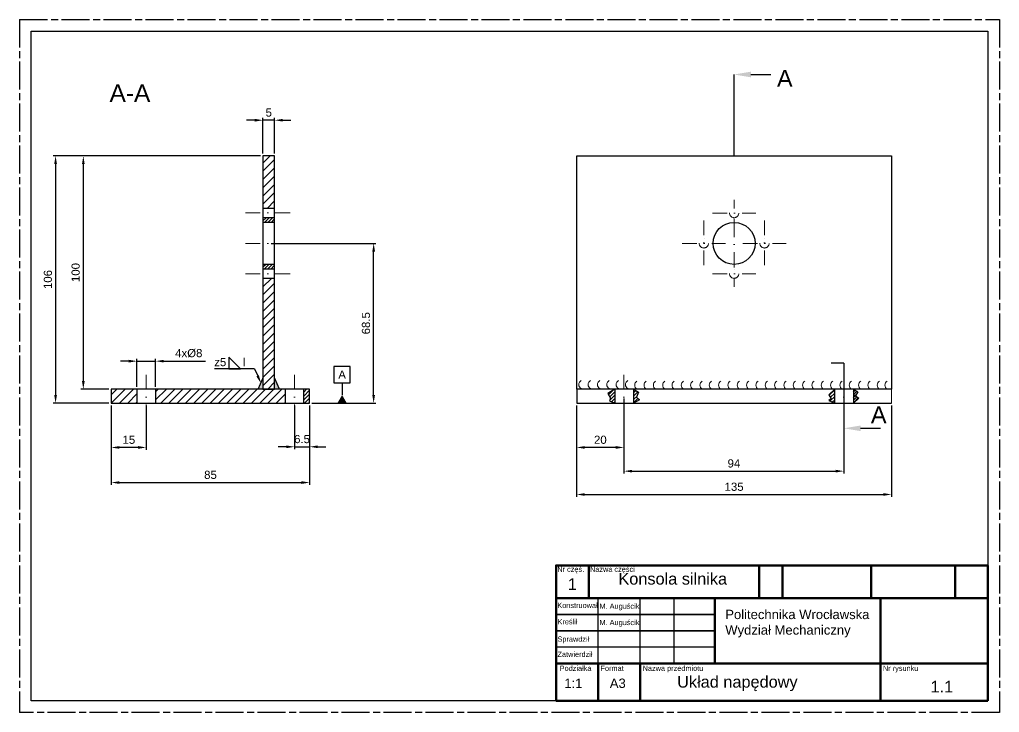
# Model space of a CAD drawing. Header units: millimetres. Extents: x -3183 to 3067, y 1033 to 2218.
# Drawn here: x -1399 to -979, y 1033.1 to 1330.1 of the extents above; entities that cross this region are included whole.
import ezdxf

# ---------------------------------------------------------------- set-up
doc = ezdxf.new("R2010")
doc.units = ezdxf.units.MM
for name, pattern in [('AM_ISO08W050', [18, 12, -1.5, 3, -1.5]), ('AUSGEZOGEN', [0]), ('KRESKAKROPKA2', [12.7, 6.35, -3.175, 0, -3.175])]:
    doc.linetypes.add(name, pattern=pattern)
for name, color, linetype, lineweight in [('AM_10', 7, 'AM_ISO08W050', 50), ('AM_5', 3, 'Continuous', 25), ('AM_8', 1, 'Continuous', 25), ('ciagla cienka', 7, 'Continuous', 25), ('ciagla normalna', 7, 'Continuous', 50), ('L2STAR', 7, 'AUSGEZOGEN', 20), ('oś', 7, 'KRESKAKROPKA2', 13)]:
    doc.layers.add(name, color=color, linetype=linetype, lineweight=lineweight)
doc.layers.add('niewidoczna', color=7, linetype='AM_ISO08W050', lineweight=30, plot=False)
doc.styles.get("Standard").update_dxf_attribs({"font": 'arial.ttf'})
doc.dimstyles.new('AM_ISO$0', dxfattribs={"dimtxt": 3.5, "dimasz": 3.5, "dimexe": 1, "dimexo": 1, "dimgap": 1.5, "dimtad": 1, "dimdsep": 46, "dimtxsty": 'Standard', "dimcen": 0, "dimclrd": 256, "dimclre": 256, "dimclrt": 2, "dimadec": 0, "dimazin": 2, "dimtp": 0.1, "dimtm": 0.1, "dimtfac": 0.71, "dimtdec": 3, "dimtmove": 0, "dimatfit": 3, "dimfxl": 1, "dimlwd": -1, "dimlwe": -1, "dimarcsym": 1})
pattern_1 = [(45, (-1872.4255, 66.046), (-1.767767, 1.767767), [])]
pattern_2 = [(45, (-1872.4255, 99.6501), (-0.7071068, 0.7071068), [])]
pattern_3 = [(45, (0, 0), (-1.767767, 1.767767), [])]
pattern_4 = [(45, (0, 0), (-0.7071068, 0.7071068), [])]

# ---------------------------------------------------------------- blocks, each defined once
blk = doc.blocks.new('*D171')
at = {"layer": 'AM_5', "linetype": 'ByBlock', "transparency": 16777216}
for p, q in [((-1298.17, 1286.93), (-1301.67, 1286.93)), ((-1294.67, 1272.65), (-1294.67, 1287.93)), ((-1289.67, 1286.93), (-1294.67, 1286.93)), ((-1289.67, 1272.65), (-1289.67, 1287.93)), ((-1286.17, 1286.93), (-1282.67, 1286.93))]:
    blk.add_line(p, q, dxfattribs=at)
at = {"layer": 'AM_5', "transparency": 16777216}
for points in [[(-1298.17, 1287.52), (-1298.17, 1286.35), (-1294.67, 1286.93)], [(-1286.17, 1287.52), (-1286.17, 1286.35), (-1289.67, 1286.93)]]:
    blk.add_solid(points, dxfattribs=at)
at = {"layer": 'Defpoints', "color": 0, "transparency": 16777216}
for p in [(-1294.67, 1286.93), (-1294.67, 1271.65), (-1289.67, 1271.65)]:
    blk.add_point(p, dxfattribs=at)
at = {"layer": 'AM_5', "color": 2, "transparency": 16777216, "insert": (-1292.17, 1290.21), "char_height": 3.5, "attachment_point": 5}
blk.add_mtext('5', dxfattribs=at)
blk = doc.blocks.new('*D172')
at = {"layer": 'AM_5', "linetype": 'ByBlock', "transparency": 16777216}
for p, q in [((-1281.18, 1164.65), (-1281.18, 1145.94)), ((-1274.67, 1164.65), (-1274.67, 1145.94)), ((-1284.68, 1146.94), (-1288.18, 1146.94)), ((-1281.18, 1146.94), (-1274.67, 1146.94)), ((-1271.17, 1146.94), (-1267.67, 1146.94))]:
    blk.add_line(p, q, dxfattribs=at)
at = {"layer": 'AM_5', "transparency": 16777216}
for points in [[(-1284.68, 1147.52), (-1284.68, 1146.36), (-1281.18, 1146.94)], [(-1271.17, 1147.52), (-1271.17, 1146.36), (-1274.67, 1146.94)]]:
    blk.add_solid(points, dxfattribs=at)
at = {"layer": 'Defpoints', "color": 0, "transparency": 16777216}
for p in [(-1281.18, 1165.65), (-1274.67, 1165.65), (-1274.67, 1146.94)]:
    blk.add_point(p, dxfattribs=at)
at = {"layer": 'AM_5', "color": 2, "transparency": 16777216, "insert": (-1277.92, 1150.23), "char_height": 3.5, "attachment_point": 5}
blk.add_mtext('6.5', dxfattribs=at)
blk = doc.blocks.new('*D173')
at = {"layer": 'AM_5', "linetype": 'ByBlock', "transparency": 16777216}
for p, q in [((-1359.67, 1164.65), (-1359.67, 1145.65)), ((-1344.67, 1164.65), (-1344.67, 1145.65)), ((-1348.17, 1146.65), (-1356.17, 1146.65))]:
    blk.add_line(p, q, dxfattribs=at)
at = {"layer": 'AM_5', "transparency": 16777216}
for points in [[(-1356.17, 1147.24), (-1356.17, 1146.07), (-1359.67, 1146.65)], [(-1348.17, 1147.24), (-1348.17, 1146.07), (-1344.67, 1146.65)]]:
    blk.add_solid(points, dxfattribs=at)
at = {"layer": 'Defpoints', "color": 0, "transparency": 16777216}
for p in [(-1359.67, 1165.65), (-1344.67, 1165.65), (-1359.67, 1146.65)]:
    blk.add_point(p, dxfattribs=at)
at = {"layer": 'AM_5', "color": 2, "transparency": 16777216, "insert": (-1352.17, 1149.94), "char_height": 3.5, "attachment_point": 5}
blk.add_mtext('15', dxfattribs=at)
blk = doc.blocks.new('*D174')
at = {"layer": 'AM_5', "linetype": 'ByBlock', "transparency": 16777216}
for p, q in [((-1359.67, 1164.65), (-1359.67, 1130.61)), ((-1274.67, 1164.65), (-1274.67, 1130.61)), ((-1356.17, 1131.61), (-1278.17, 1131.61))]:
    blk.add_line(p, q, dxfattribs=at)
at = {"layer": 'AM_5', "transparency": 16777216}
for points in [[(-1356.17, 1132.19), (-1356.17, 1131.03), (-1359.67, 1131.61)], [(-1278.17, 1132.19), (-1278.17, 1131.03), (-1274.67, 1131.61)]]:
    blk.add_solid(points, dxfattribs=at)
at = {"layer": 'Defpoints', "color": 0, "transparency": 16777216}
for p in [(-1359.67, 1165.65), (-1274.67, 1165.65), (-1274.67, 1131.61)]:
    blk.add_point(p, dxfattribs=at)
at = {"layer": 'AM_5', "color": 2, "transparency": 16777216, "insert": (-1317.17, 1134.9), "char_height": 3.5, "attachment_point": 5}
blk.add_mtext('85', dxfattribs=at)
blk = doc.blocks.new('*D187')
at = {"layer": 'AM_5', "linetype": 'ByBlock', "transparency": 16777216}
for p, q in [((-1160.2, 1164.65), (-1160.2, 1125.5)), ((-1025.2, 1164.65), (-1025.2, 1125.5)), ((-1156.7, 1126.5), (-1028.7, 1126.5))]:
    blk.add_line(p, q, dxfattribs=at)
at = {"layer": 'AM_5', "transparency": 16777216}
for points in [[(-1156.7, 1127.08), (-1156.7, 1125.92), (-1160.2, 1126.5)], [(-1028.7, 1127.08), (-1028.7, 1125.92), (-1025.2, 1126.5)]]:
    blk.add_solid(points, dxfattribs=at)
at = {"layer": 'Defpoints', "color": 0, "transparency": 16777216}
for p in [(-1160.2, 1165.65), (-1025.2, 1165.65), (-1025.2, 1126.5)]:
    blk.add_point(p, dxfattribs=at)
at = {"layer": 'AM_5', "color": 2, "transparency": 16777216, "insert": (-1092.7, 1129.79), "char_height": 3.5, "attachment_point": 5}
blk.add_mtext('135', dxfattribs=at)
blk = doc.blocks.new('*D188')
at = {"layer": 'AM_5', "linetype": 'ByBlock', "transparency": 16777216}
for p, q in [((-1160.2, 1164.65), (-1160.2, 1145.65)), ((-1139.91, 1164.65), (-1139.91, 1145.65)), ((-1143.41, 1146.65), (-1156.7, 1146.65))]:
    blk.add_line(p, q, dxfattribs=at)
at = {"layer": 'AM_5', "transparency": 16777216}
for points in [[(-1156.7, 1147.24), (-1156.7, 1146.07), (-1160.2, 1146.65)], [(-1143.41, 1147.24), (-1143.41, 1146.07), (-1139.91, 1146.65)]]:
    blk.add_solid(points, dxfattribs=at)
at = {"layer": 'Defpoints', "color": 0, "transparency": 16777216}
for p in [(-1160.2, 1165.65), (-1139.91, 1165.65), (-1160.2, 1146.65)]:
    blk.add_point(p, dxfattribs=at)
at = {"layer": 'AM_5', "color": 2, "transparency": 16777216, "insert": (-1150.05, 1149.94), "char_height": 3.5, "attachment_point": 5}
blk.add_mtext('20', dxfattribs=at)
blk = doc.blocks.new('*D189')
at = {"layer": 'AM_5', "linetype": 'ByBlock', "transparency": 16777216}
for p, q in [((-1139.91, 1167.65), (-1139.91, 1135.5)), ((-1045.67, 1167.65), (-1045.67, 1135.5)), ((-1136.41, 1136.5), (-1049.17, 1136.5))]:
    blk.add_line(p, q, dxfattribs=at)
at = {"layer": 'AM_5', "transparency": 16777216}
for points in [[(-1136.41, 1137.08), (-1136.41, 1135.92), (-1139.91, 1136.5)], [(-1049.17, 1137.08), (-1049.17, 1135.92), (-1045.67, 1136.5)]]:
    blk.add_solid(points, dxfattribs=at)
at = {"layer": 'Defpoints', "color": 0, "transparency": 16777216}
for p in [(-1139.91, 1168.65), (-1045.67, 1168.65), (-1045.67, 1136.5)]:
    blk.add_point(p, dxfattribs=at)
at = {"layer": 'AM_5', "color": 2, "transparency": 16777216, "insert": (-1092.79, 1139.79), "char_height": 3.5, "attachment_point": 5}
blk.add_mtext('94', dxfattribs=at)
blk = doc.blocks.new('*D190')
at = {"layer": 'AM_5', "linetype": 'ByBlock', "transparency": 16777216}
for p, q in [((-1295.67, 1271.65), (-1384.57, 1271.65)), ((-1383.57, 1268.15), (-1383.57, 1169.15)), ((-1360.67, 1165.65), (-1384.57, 1165.65))]:
    blk.add_line(p, q, dxfattribs=at)
at = {"layer": 'AM_5', "transparency": 16777216}
for points in [[(-1384.15, 1268.15), (-1382.98, 1268.15), (-1383.57, 1271.65)], [(-1384.15, 1169.15), (-1382.98, 1169.15), (-1383.57, 1165.65)]]:
    blk.add_solid(points, dxfattribs=at)
at = {"layer": 'Defpoints', "color": 0, "transparency": 16777216}
for p in [(-1294.67, 1271.65), (-1383.57, 1165.65), (-1359.67, 1165.65)]:
    blk.add_point(p, dxfattribs=at)
at = {"layer": 'AM_5', "color": 2, "transparency": 16777216, "insert": (-1386.85, 1218.65), "char_height": 3.5, "attachment_point": 5, "rotation": 90}
blk.add_mtext('106', dxfattribs=at)
blk = doc.blocks.new('*D191')
at = {"layer": 'AM_5', "linetype": 'ByBlock', "transparency": 16777216}
for p, q in [((-1295.67, 1271.65), (-1372.67, 1271.65)), ((-1371.67, 1268.15), (-1371.67, 1175.15)), ((-1360.67, 1171.65), (-1372.67, 1171.65))]:
    blk.add_line(p, q, dxfattribs=at)
at = {"layer": 'AM_5', "transparency": 16777216}
for points in [[(-1372.25, 1268.15), (-1371.08, 1268.15), (-1371.67, 1271.65)], [(-1372.25, 1175.15), (-1371.08, 1175.15), (-1371.67, 1171.65)]]:
    blk.add_solid(points, dxfattribs=at)
at = {"layer": 'Defpoints', "color": 0, "transparency": 16777216}
for p in [(-1294.67, 1271.65), (-1371.67, 1171.65), (-1359.67, 1171.65)]:
    blk.add_point(p, dxfattribs=at)
at = {"layer": 'AM_5', "color": 2, "transparency": 16777216, "insert": (-1374.95, 1221.65), "char_height": 3.5, "attachment_point": 5, "rotation": 90}
blk.add_mtext('100', dxfattribs=at)
blk = doc.blocks.new('*D192')
at = {"layer": 'AM_5', "linetype": 'ByBlock', "transparency": 16777216}
for p, q in [((-1291.17, 1234.15), (-1246.22, 1234.15)), ((-1247.22, 1169.15), (-1247.22, 1230.65)), ((-1273.67, 1165.65), (-1246.22, 1165.65))]:
    blk.add_line(p, q, dxfattribs=at)
at = {"layer": 'AM_5', "transparency": 16777216}
for points in [[(-1247.8, 1230.65), (-1246.63, 1230.65), (-1247.22, 1234.15)], [(-1247.8, 1169.15), (-1246.63, 1169.15), (-1247.22, 1165.65)]]:
    blk.add_solid(points, dxfattribs=at)
at = {"layer": 'Defpoints', "color": 0, "transparency": 16777216}
for p in [(-1292.17, 1234.15), (-1247.22, 1234.15), (-1274.67, 1165.65)]:
    blk.add_point(p, dxfattribs=at)
at = {"layer": 'AM_5', "color": 2, "transparency": 16777216, "insert": (-1250.5, 1199.9), "char_height": 3.5, "attachment_point": 5, "rotation": 90}
blk.add_mtext('68.5', dxfattribs=at)
blk = doc.blocks.new('*D193')
at = {"layer": 'AM_5', "linetype": 'ByBlock', "transparency": 16777216}
for p, q in [((-1348.67, 1172.65), (-1348.67, 1184.65)), ((-1340.67, 1172.65), (-1340.67, 1184.65)), ((-1352.17, 1183.65), (-1355.67, 1183.65)), ((-1348.67, 1183.65), (-1340.67, 1183.65)), ((-1337.17, 1183.65), (-1319.26, 1183.65))]:
    blk.add_line(p, q, dxfattribs=at)
at = {"layer": 'AM_5', "transparency": 16777216}
for points in [[(-1352.17, 1184.24), (-1352.17, 1183.07), (-1348.67, 1183.65)], [(-1337.17, 1184.24), (-1337.17, 1183.07), (-1340.67, 1183.65)]]:
    blk.add_solid(points, dxfattribs=at)
at = {"layer": 'Defpoints', "color": 0, "transparency": 16777216}
for p in [(-1340.67, 1183.65), (-1348.67, 1171.65), (-1340.67, 1171.65)]:
    blk.add_point(p, dxfattribs=at)
at = {"layer": 'AM_5', "color": 2, "transparency": 16777216, "insert": (-1326.46, 1187.04), "char_height": 3.5, "attachment_point": 5}
blk.add_mtext('4x%%C8', dxfattribs=at)
blk = doc.blocks.new('*S194')
at = {"layer": 'AM_5', "color": 2}
for p, q in [((1574.18, 1889.13), (1567.18, 1889.13)), ((1567.18, 1889.13), (1567.18, 1882.13)), ((1574.18, 1882.13), (1574.18, 1889.13)), ((1567.18, 1882.13), (1574.18, 1882.13))]:
    blk.add_line(p, q, dxfattribs=at)
at = {"layer": 'AM_5'}
for p, q in [((1570.68, 1882.13), (1570.68, 1881.99)), ((1570.68, 1881.99), (1570.68, 1876.9))]:
    blk.add_line(p, q, dxfattribs=at)
at = {"layer": 'AM_5', "linetype": 'Continuous'}
blk.add_trace([(1568.65, 1873.4), (1570.68, 1876.9), (1572.7, 1873.4)], dxfattribs=at)
at = {"layer": 'AM_5', "color": 2, "insert": (1570.68, 1885.63), "char_height": 3.5, "attachment_point": 5}
blk.add_mtext('A', dxfattribs=at)
blk = doc.blocks.new('*S302')
at = {"layer": 'AM_5', "color": 2}
for p, q in [((1502.14, 1824.32), (1497.14, 1829.32)), ((1497.14, 1829.32), (1497.14, 1824.32)), ((1497.14, 1824.32), (1502.14, 1824.32))]:
    blk.add_line(p, q, dxfattribs=at)
at = {"layer": 'AM_5'}
for q in [(1491.04, 1824.32), (1509.54, 1821.24)]:
    blk.add_line((1508.14, 1824.32), q, dxfattribs=at)
at = {"layer": 'AM_5', "linetype": 'Continuous'}
blk.add_trace([(1509.01, 1821), (1510.07, 1821.48), (1510.99, 1818.06)], dxfattribs=at)
at = {"layer": 'AM_5', "color": 2, "char_height": 3.5}
for s, insert, attachment_point in [('z5', (1496.09, 1825.37), 9), ('l', (1503.19, 1825.37), 7)]:
    blk.add_mtext(s, dxfattribs=dict(at, insert=insert, attachment_point=attachment_point))

msp = doc.modelspace()

# ---------------------------------------------------------------- hatches: boundary and pattern name
h = msp.add_hatch(color=256)
h.paths.add_polyline_path([(-1294.66723, 1176.33939), (-1294.71266, 1176.23524), (-1296.71195, 1171.65235), (-1294.66723, 1171.65235)])
h.paths.add_polyline_path([(-1289.6218, 1176.23524), (-1289.66723, 1176.33939), (-1289.66723, 1171.65235), (-1287.62252, 1171.65235)])
at = {"layer": 'AM_8'}
h = msp.add_hatch(dxfattribs=at)
h.set_pattern_fill('_U', color=256, scale=2.5, angle=45, style=0, pattern_type=0)
h.set_pattern_definition(pattern_3)
h.paths.add_polyline_path([(-1289.66723, 1249.15235), (-1289.66723, 1271.65235), (-1294.66723, 1271.65235), (-1294.66723, 1249.15235)])
h = msp.add_hatch(dxfattribs=at)
h.set_pattern_fill('_U', color=256, angle=45, style=0, pattern_type=0)
h.set_pattern_definition(pattern_4)
h.paths.add_polyline_path([(-1289.66723, 1245.15235), (-1294.66723, 1245.15235), (-1294.66723, 1243.15235), (-1289.66723, 1243.15235)])
h = msp.add_hatch(dxfattribs=at)
h.set_pattern_fill('_U', color=256, angle=45, style=0, pattern_type=0)
h.set_pattern_definition(pattern_4)
h.paths.add_polyline_path([(-1294.66723, 1223.15235), (-1289.66723, 1223.15235), (-1289.66723, 1225.15235), (-1294.66723, 1225.15235)])
h = msp.add_hatch(dxfattribs=at)
h.set_pattern_fill('_U', color=256, scale=2.5, angle=45, style=0, pattern_type=0)
h.set_pattern_definition(pattern_3)
h.paths.add_polyline_path([(-1289.66723, 1171.65235), (-1289.66723, 1219.15235), (-1294.66723, 1219.15235), (-1294.66723, 1171.65235)])
h = msp.add_hatch(dxfattribs=at)
h.set_pattern_fill('_U', color=256, scale=2.5, angle=45, style=0, pattern_type=0)
h.set_pattern_definition(pattern_1)
h.paths.add_polyline_path([(-1359.66723, 1165.65235), (-1348.66723, 1165.65235), (-1348.66723, 1171.65235), (-1359.66723, 1171.65235)])
h = msp.add_hatch(dxfattribs=at)
h.set_pattern_fill('_U', color=256, scale=2.5, angle=45, style=0, pattern_type=0)
h.set_pattern_definition(pattern_1)
h.paths.add_polyline_path([(-1340.66723, 1165.65235), (-1285.18165, 1165.65235), (-1285.18165, 1171.65235), (-1340.66723, 1171.65235)])
h = msp.add_hatch(dxfattribs=at)
h.set_pattern_fill('_U', color=256, scale=1.2, angle=45, style=0, pattern_type=0)
h.set_pattern_definition([(45, (-1872.4255, 66.046), (-0.8485281, 0.8485281), [])])
h.paths.add_polyline_path([(-1274.66723, 1165.65235), (-1274.66723, 1171.65235), (-1277.18165, 1171.65235), (-1277.18165, 1165.65235)])
h = msp.add_hatch(dxfattribs=at)
h.set_pattern_fill('_U', color=256, angle=45, style=0, pattern_type=0)
h.set_pattern_definition(pattern_2)
h.paths.add_polyline_path([(-1145.75162, 1167.73644), (-1146.06779, 1166.66346), (-1143.79562, 1165.65235), (-1143.79562, 1171.65235), (-1146.77746, 1169.85054)])
h = msp.add_hatch(dxfattribs=at)
h.set_pattern_fill('_U', color=256, angle=45, style=0, pattern_type=0)
h.set_pattern_definition(pattern_2)
h.paths.add_polyline_path([(-1135.79562, 1171.65235), (-1135.79562, 1165.65235), (-1133.21348, 1167.04469), (-1134.50238, 1168.15579), (-1133.7442, 1170.3275)])
h = msp.add_hatch(dxfattribs=at)
h.set_pattern_fill('_U', color=256, angle=45, style=0, pattern_type=0)
h.set_pattern_definition(pattern_2)
h.paths.add_polyline_path([(-1051.16515, 1167.54774), (-1052.08068, 1166.80949), (-1049.59562, 1165.65235), (-1049.59562, 1171.65235), (-1052.06458, 1169.21497)])
h = msp.add_hatch(dxfattribs=at)
h.set_pattern_fill('_U', color=256, scale=0.8, angle=45, style=0, pattern_type=0)
h.set_pattern_definition([(45, (-1872.42546, 99.6501), (-0.56568542, 0.56568542), [])])
h.paths.add_polyline_path([(-1041.59562, 1171.65235), (-1041.59562, 1165.65235), (-1039.25415, 1167.73396), (-1040.7183, 1168.78629), (-1039.63945, 1170.5316)])

# ---------------------------------------------------------------- linework, layer by layer
for p, q in [((-1393.98712, 1038.07692), (-1393.98712, 1325.07692)), ((-1393.98712, 1325.07692), (-983.98712, 1325.07692)), ((-1393.98712, 1325.07692), (-983.98712, 1325.07692)), ((-983.98712, 1325.07692), (-983.98712, 1038.07692)), ((-1092.69562, 1271.65235), (-1092.69562, 1306.53829)), ((-1085.49562, 1306.53829), (-1077.01626, 1306.53829)), ((-1290.66723, 1271.65235), (-1294.66723, 1271.65235)), ((-1294.66723, 1271.65235), (-1294.66723, 1171.65235)), ((-1289.66723, 1271.65235), (-1290.66723, 1271.65235)), ((-1289.66723, 1171.65235), (-1289.66723, 1271.65235)), ((-1160.19562, 1171.65235), (-1160.19562, 1271.65235)), ((-1160.19562, 1271.65235), (-1025.19562, 1271.65235)), ((-1025.19562, 1271.65235), (-1025.19562, 1171.65235)), ((-1289.66723, 1249.15235), (-1294.66723, 1249.15235)), ((-1289.66723, 1245.15235), (-1294.66723, 1245.15235)), ((-1289.66723, 1243.15235), (-1294.66723, 1243.15235)), ((-1289.66723, 1225.15235), (-1294.66723, 1225.15235)), ((-1289.66723, 1223.15235), (-1294.66723, 1223.15235)), ((-1289.66723, 1219.15235), (-1294.66723, 1219.15235)), ((-1045.66929, 1182.73654), (-1051.07507, 1182.73654)), ((-1045.66929, 1182.73654), (-1045.66929, 1154.86689)), ((-1296.71195, 1171.65235), (-1294.71266, 1176.23524)), ((-1294.71266, 1176.23524), (-1294.66723, 1176.33939)), ((-1289.6218, 1176.23524), (-1289.66723, 1176.33939)), ((-1287.62252, 1171.65235), (-1289.6218, 1176.23524)), ((-1344.66723, 1171.65235), (-1359.66723, 1171.65235)), ((-1359.66723, 1171.65235), (-1359.66723, 1165.65235)), ((-1344.66723, 1171.65235), (-1348.66723, 1171.65235)), ((-1348.66723, 1171.65235), (-1348.66723, 1165.65235)), ((-1274.66723, 1171.65235), (-1344.66723, 1171.65235)), ((-1340.66723, 1171.65235), (-1340.66723, 1165.65235)), ((-1294.66723, 1171.65235), (-1289.66723, 1171.65235)), ((-1281.18165, 1171.65235), (-1285.18165, 1171.65235)), ((-1285.18165, 1171.65235), (-1285.18165, 1165.65235)), ((-1277.18165, 1165.65235), (-1277.18165, 1171.65235)), ((-1274.66723, 1165.65235), (-1274.66723, 1171.65235)), ((-1160.19562, 1171.65235), (-1160.19562, 1165.65235)), ((-1025.19562, 1171.65235), (-1160.19562, 1171.65235)), ((-1143.79562, 1171.65235), (-1143.79562, 1165.65235)), ((-1135.79562, 1171.65235), (-1135.79562, 1165.65235)), ((-1049.59562, 1165.65235), (-1049.59562, 1171.65235)), ((-1041.59562, 1171.65235), (-1041.59562, 1165.65235)), ((-1359.66723, 1165.65235), (-1344.66723, 1165.65235)), ((-1344.66723, 1165.65235), (-1274.66723, 1165.65235)), ((-1160.19562, 1165.65235), (-1025.19562, 1165.65235)), ((-1038.46929, 1154.86689), (-1029.98994, 1154.86689)), ((-983.98712, 1048.07692), (-983.98712, 1038.07692)), ((-983.98712, 1038.07692), (-1393.98712, 1038.07692))]:
    msp.add_line(p, q)
for points in [[(-1143.79562, 1171.65235), (-1146.77746, 1169.85054), (-1145.75162, 1167.73644), (-1146.06779, 1166.66346), (-1143.79562, 1165.65235)], [(-1135.79562, 1171.65235), (-1133.7442, 1170.3275), (-1134.50238, 1168.15579), (-1133.21348, 1167.04469), (-1135.79562, 1165.65235)], [(-1049.59562, 1171.65235), (-1052.06458, 1169.21497), (-1051.16515, 1167.54774), (-1052.08068, 1166.80949), (-1049.59562, 1165.65235)], [(-1041.59562, 1171.65235), (-1039.63945, 1170.5316), (-1040.7183, 1168.78629), (-1039.25415, 1167.73396), (-1041.59562, 1165.65235)]]:
    msp.add_lwpolyline(points)
msp.add_circle((-1092.69562, 1234.15235), 9)
at = {"layer": 'AM_10', "color": 7, "linetype": 'Continuous', "lineweight": 50, "extrusion": (1.49976e-33, 2.44929e-17, -1)}
for points in [[(1085.49562, 1305.33829), (1085.49562, 1307.73829), (1092.69562, 1306.53829)], [(1038.46929, 1153.66689), (1038.46929, 1156.06689), (1045.66929, 1154.86689)]]:
    msp.add_trace(points, dxfattribs=at)
at = {"layer": 'ciagla cienka'}
for p, q in [((-1150.98712, 1054.07692), (-1150.98712, 1082.07692)), ((-1132.98712, 1054.07692), (-1132.98712, 1082.07692)), ((-1118.48712, 1082.07692), (-1118.48712, 1054.07692))]:
    msp.add_line(p, q, dxfattribs=at)
for points in [[(-1168.98712, 1082.07692), (-1100.98712, 1082.07692), (-1100.98712, 1075.07692), (-1168.98712, 1075.07692)], [(-1168.98712, 1075.07692), (-1100.98712, 1075.07692), (-1100.98712, 1068.07692), (-1168.98712, 1068.07692)], [(-1168.98712, 1068.07692), (-1100.98712, 1068.07692), (-1100.98712, 1061.07692), (-1168.98712, 1061.07692)]]:
    msp.add_lwpolyline(points, close=True, dxfattribs=at)
at = {"layer": 'ciagla normalna'}
for points in [[(-983.98712, 1038.07692), (-1168.98712, 1038.07692), (-1168.98712, 1096.07692), (-983.98712, 1096.07692)], [(-1168.98712, 1096.07692), (-1154.98712, 1096.07692), (-1154.98712, 1082.07692), (-1168.98712, 1082.07692)], [(-1081.98712, 1096.07692), (-1154.98712, 1096.07692), (-1154.98712, 1082.07692), (-1081.98712, 1082.07692)], [(-1071.98712, 1096.07692), (-1081.98712, 1096.07692), (-1081.98712, 1082.07692), (-1071.98712, 1082.07692)], [(-1033.98712, 1096.07692), (-1071.98712, 1096.07692), (-1071.98712, 1082.07692), (-1033.98712, 1082.07692)], [(-997.98712, 1096.07692), (-1033.98712, 1096.07692), (-1033.98712, 1082.07692), (-997.98712, 1082.07692)], [(-983.98712, 1096.07692), (-997.98712, 1096.07692), (-997.98712, 1082.07692), (-983.98712, 1082.07692)], [(-1168.98712, 1082.07692), (-983.98712, 1082.07692), (-983.98712, 1054.07692), (-1168.98712, 1054.07692)], [(-1168.98712, 1054.07692), (-1100.98712, 1054.07692), (-1100.98712, 1082.07692), (-1168.98712, 1082.07692)], [(-983.98712, 1054.07692), (-1029.98712, 1054.07692), (-1029.98712, 1082.07692), (-983.98712, 1082.07692)], [(-1168.98712, 1054.07692), (-1150.98712, 1054.07692), (-1150.98712, 1038.07692), (-1168.98712, 1038.07692)], [(-1150.98712, 1054.07692), (-1132.98712, 1054.07692), (-1132.98712, 1038.07692), (-1150.98712, 1038.07692)], [(-983.98712, 1038.07692), (-1029.98712, 1038.07692), (-1029.98712, 1054.07692), (-983.98712, 1054.07692)]]:
    msp.add_lwpolyline(points, close=True, dxfattribs=at)
at = {"layer": 'L2STAR'}
for centre in [(-1157.26678, 1173.59386), (-1153.26678, 1173.59386), (-1149.26678, 1173.59386), (-1145.26678, 1173.59386), (-1141.26678, 1173.59386), (-1137.26678, 1173.59386), (-1133.32598, 1173.37945), (-1129.32598, 1173.37945), (-1125.32598, 1173.37945), (-1121.32598, 1173.37945), (-1117.32598, 1173.37945), (-1113.32598, 1173.37945), (-1109.32598, 1173.37945), (-1105.32598, 1173.37945), (-1101.32598, 1173.37945), (-1097.32598, 1173.37945), (-1093.32598, 1173.37945), (-1089.32598, 1173.37945), (-1085.32598, 1173.37945), (-1081.32598, 1173.37945), (-1077.32598, 1173.37945), (-1073.32598, 1173.37945), (-1069.32598, 1173.37945), (-1065.32598, 1173.37945), (-1061.32598, 1173.37945), (-1057.32598, 1173.37945), (-1053.32598, 1173.37945), (-1049.32598, 1173.37945), (-1045.32598, 1173.37945), (-1041.32598, 1173.37945), (-1037.32598, 1173.37945), (-1033.32598, 1173.37945), (-1029.32598, 1173.37945), (-1026.032, 1173.37945)]:
    msp.add_arc(centre, 2.0042, 120.4879442, 239.5120558, dxfattribs=at)
at = {"layer": 'niewidoczna'}
for p, q in [((-1398.98712, 1330.07692), (-1398.98712, 1033.07692)), ((-1398.98712, 1330.07692), (-978.98712, 1330.07692)), ((-978.98712, 1330.07692), (-978.98712, 1033.07692)), ((-978.98712, 1033.07692), (-1398.98712, 1033.07692))]:
    msp.add_line(p, q, dxfattribs=at)
at = {"layer": 'oś'}
for p, q in [((-1092.69562, 1249.15235), (-1092.69562, 1252.83039)), ((-1302.16723, 1247.19289), (-1282.16723, 1247.19289)), ((-1105.69562, 1243.95998), (-1105.69562, 1224.34473)), ((-1102.03773, 1247.15235), (-1083.35351, 1247.15235)), ((-1092.69562, 1243.15235), (-1092.69562, 1244.6058)), ((-1079.69562, 1243.95998), (-1079.69562, 1224.34473)), ((-1092.69562, 1243.15235), (-1092.69562, 1225.15235)), ((-1302.16723, 1234.15235), (-1282.16723, 1234.15235)), ((-1115.03773, 1234.15235), (-1096.35351, 1234.15235)), ((-1089.03773, 1234.15235), (-1070.35351, 1234.15235)), ((-1092.69562, 1225.15235), (-1092.69562, 1223.7609)), ((-1302.16723, 1221.11182), (-1282.16723, 1221.11182)), ((-1102.03773, 1221.15235), (-1083.35351, 1221.15235)), ((-1092.69562, 1219.15235), (-1092.69562, 1215.4597)), ((-1344.66723, 1158.65235), (-1344.66723, 1178.65235)), ((-1281.18165, 1158.65235), (-1281.18165, 1178.65235)), ((-1139.90685, 1158.65235), (-1139.90685, 1178.65235)), ((-1045.66929, 1158.65235), (-1045.66929, 1178.65235)), ((-1025.19562, 1171.65235), (-1025.19562, 1165.65235))]:
    msp.add_line(p, q, dxfattribs=at)
for centre in [(-1092.69562, 1247.15235), (-1105.69562, 1234.15235), (-1079.69562, 1234.15235), (-1092.69562, 1221.15235)]:
    msp.add_circle(centre, 2, dxfattribs=at)

# ---------------------------------------------------------------- block references
at = {"layer": 'AM_5'}
for name, p in [('*S302', (-2806.46814, -643.91547)), ('*S194', (-2831.41585, -707.75083))]:
    msp.add_blockref(name, p, dxfattribs=at)

# ---------------------------------------------------------------- texts
at = {"insert": (-1360.41772, 1302.30921), "char_height": 7.4942, "attachment_point": 1}
msp.add_mtext_dynamic_manual_height_columns('A-A', width=88.9621762, gutter_width=37.471, heights=[0], dxfattribs=at)
at = {"layer": 'AM_10', "color": 7, "lineweight": 50, "char_height": 7.2, "attachment_point": 5}
for insert in [(-1070.97696, 1304.8751, 0), (-1030.71831, 1160.66542, 0)]:
    msp.add_mtext('A', dxfattribs=dict(at, insert=insert))
at = {"layer": 'ciagla cienka', "attachment_point": 1}
for s, width, heights, insert, char_height in [('Nr częś.', 28, [0], (-1168.48712, 1095.57692), 2.25), ('Nazwa części', 41.7273005, [11.27245], (-1154.48712, 1095.57692), 2.25), ('\\pxqc;Konsola silnika', 70.9571396, [7.44673], (-1154.48712, 1092.8713), 5), ('1', 36, [0], (-1163.98712, 1090.57692), 5), ('Konstruował', 36, [0], (-1168.48712, 1080.07692), 2.25), ('  M. Auguścik', 36, [0], (-1152.16432, 1079.74978), 2.25), ('Politechnika Wrocławska\\PWydział Mechaniczny', 130.6506658, [41.90603], (-1096.48712, 1077.07692), 4), ('Kreślił', 36, [0], (-1168.41097, 1073.07692), 2.25), ('  M. Auguścik', 36, [0], (-1152.16432, 1072.74978), 2.25), ('Sprawdził', 36, [0], (-1168.41097, 1065.6302), 2.25), ('Zatwierdził', 36, [0], (-1168.41097, 1059.1302), 2.25), ('Podziałka', 36, [0], (-1167.48712, 1053.1302), 2.25), ('Format', 36, [0], (-1149.98712, 1053.1302), 2.25), ('Nazwa przedmiotu', 55.9264538, [4.53843], (-1131.91097, 1053.1302), 2.25), ('Nr rysunku', 36, [0], (-1028.91097, 1053.1302), 2.25), ('1:1', 36, [0], (-1165.48712, 1047.57692), 4), ('A3', 36, [0], (-1145.98712, 1047.57692), 4), ('Układ napędowy', 74, [0], (-1117.11965, 1048.69216), 5), ('1.1', 36, [0], (-1008.48712, 1046.6302), 5)]:
    msp.add_mtext_dynamic_manual_height_columns(s, width=width, gutter_width=12.5, heights=heights, dxfattribs=dict(at, insert=insert, char_height=char_height))

# ---------------------------------------------------------------- dimensions: what is measured, and where the dimension line sits
at = {"layer": 'AM_5'}
dim = msp.add_linear_dim(base=(-1294.66723, 1286.9322), p1=(-1289.66723, 1271.65235), p2=(-1294.66723, 1271.65235), dimstyle='AM_ISO$0', dxfattribs=at)
dim.commit()
dim.dimension.update_dxf_attribs({"geometry": '*D171', "text_midpoint": (-1292.16723, 1286.9322), "dimtype": 160})
dim = msp.add_linear_dim(base=(-1383.56693, 1165.65235), p1=(-1294.66723, 1271.65235), p2=(-1359.66723, 1165.65235), angle=90, dimstyle='AM_ISO$0', dxfattribs=at)
dim.commit()
dim.dimension.update_dxf_attribs({"geometry": '*D190', "text_midpoint": (-1386.85394, 1218.65235)})
dim = msp.add_linear_dim(base=(-1371.66723, 1171.65235), p1=(-1294.66723, 1271.65235), p2=(-1359.66723, 1171.65235), angle=90, dimstyle='AM_ISO$0', override={"dimpost": ''}, dxfattribs=at)
dim.commit()
dim.dimension.update_dxf_attribs({"geometry": '*D191', "text_midpoint": (-1374.95424, 1221.65235)})
dim = msp.add_linear_dim(base=(-1247.21532, 1234.15235), p1=(-1274.66723, 1165.65235), p2=(-1292.16723, 1234.15235), angle=90, text='68.5', dimstyle='AM_ISO$0', override={"dimpost": ''}, dxfattribs=at)
dim.commit()
dim.dimension.update_dxf_attribs({"geometry": '*D192', "text_midpoint": (-1250.50232, 1199.90235)})
for base, p1, p2, text, picture, middle in [((-1340.66723, 1183.65235), (-1348.66723, 1171.65235), (-1340.66723, 1171.65235), '4x%%C<>', '*D193', (-1326.46242, 1187.03725)), ((-1045.66929, 1136.5004), (-1139.90685, 1168.65235), (-1045.66929, 1168.65235), '94', '*D189', (-1092.78807, 1139.78741)), ((-1160.19562, 1146.65235), (-1139.90685, 1165.65235), (-1160.19562, 1165.65235), '20', '*D188', (-1150.05123, 1149.93936))]:
    dim = msp.add_linear_dim(base=base, p1=p1, p2=p2, text=text, dimstyle='AM_ISO$0', override={"dimpost": ''}, dxfattribs=at)
    dim.commit()
    dim.dimension.update_dxf_attribs({"geometry": picture, "text_midpoint": middle})
for base, p1, p2, picture, middle in [((-1359.66723, 1146.65235), (-1344.66723, 1165.65235), (-1359.66723, 1165.65235), '*D173', (-1352.16723, 1149.93936)), ((-1274.66723, 1131.60876), (-1359.66723, 1165.65235), (-1274.66723, 1165.65235), '*D174', (-1317.16723, 1134.89577)), ((-1025.19562, 1126.5004), (-1160.19562, 1165.65235), (-1025.19562, 1165.65235), '*D187', (-1092.69562, 1129.7886))]:
    dim = msp.add_linear_dim(base=base, p1=p1, p2=p2, dimstyle='AM_ISO$0', override={"dimpost": ''}, dxfattribs=at)
    dim.commit()
    dim.dimension.update_dxf_attribs({"geometry": picture, "text_midpoint": middle})
dim = msp.add_linear_dim(base=(-1274.66723, 1146.93934), p1=(-1281.18165, 1165.65235), p2=(-1274.66723, 1165.65235), text='6.5', dimstyle='AM_ISO$0', dxfattribs=at)
dim.commit()
dim.dimension.update_dxf_attribs({"geometry": '*D172', "text_midpoint": (-1277.92444, 1146.93934), "dimtype": 160})

doc.saveas('drawing.dxf')
